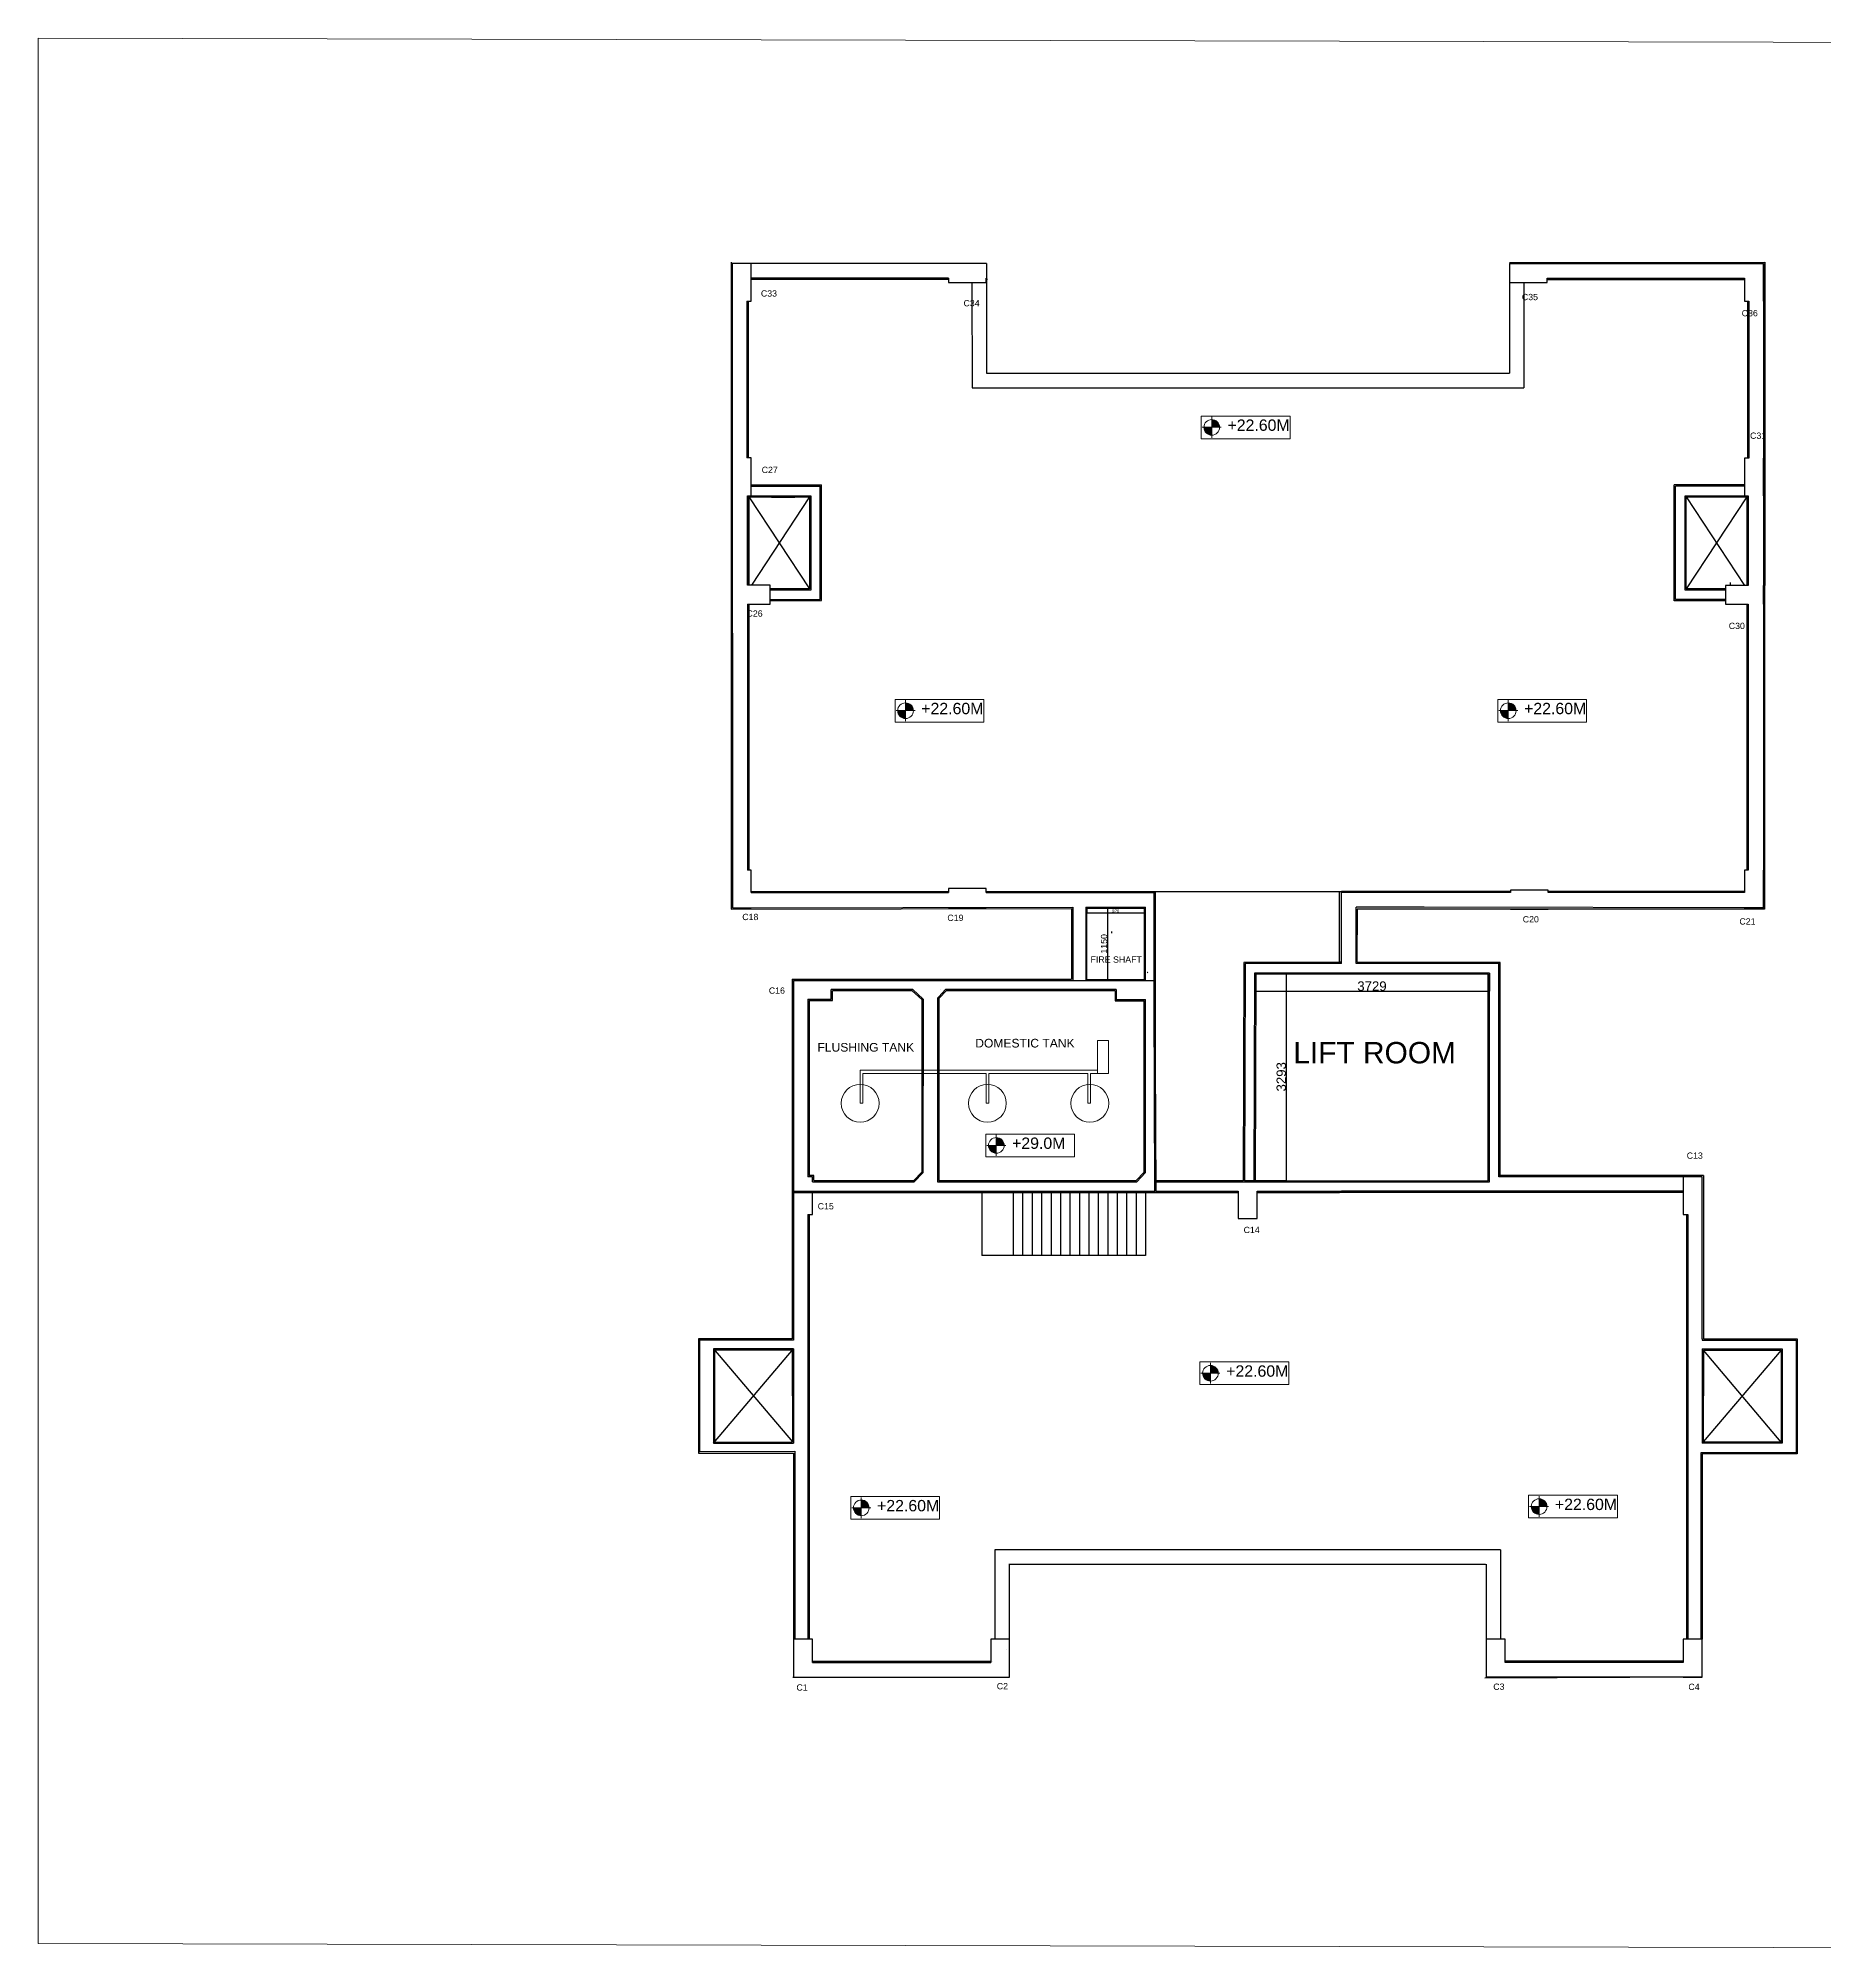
# Model space of a CAD drawing. Header units: millimetres. Extents: x -1932176 to 78768, y -1967 to 1266654.
# Drawn here: x -1835526 to -1807177, y 1112563 to 1142903 of the extents above; entities that cross this region are included whole.
import ezdxf

# ---------------------------------------------------------------- set-up
doc = ezdxf.new("R2010")
doc.units = ezdxf.units.MM
for name, color, linetype, lineweight in [('beam', 50, 'Continuous', 25), ('DOOR', 7, 'Continuous', 20), ('LEVEL', 252, 'Continuous', 13), ('SHEET', 7, 'Continuous', 13), ('text', 252, 'Continuous', 5)]:
    doc.layers.add(name, color=color, linetype=linetype, lineweight=lineweight)
doc.layers.add('column', color=7, linetype='Continuous')
doc.styles.get("Standard").update_dxf_attribs({"font": 'arial.ttf'})
doc.dimstyles.new('ISO-25', dxfattribs={"dimtxt": 150, "dimasz": 2.5, "dimexe": 1.25, "dimexo": 0.625, "dimtad": 1, "dimtxsty": 'Standard', "dimcen": 2.5, "dimadec": 0, "dimazin": 0, "dimtfac": 1, "dimtmove": 0, "dimatfit": 3, "dimfxl": 1, "dimarcsym": 0})

# ---------------------------------------------------------------- blocks, each defined once
blk = doc.blocks.new('*D518')
at = {"color": 0, "lineweight": -2, "ltscale": 30, "transparency": 16777216}
for p, q in [((-1818889, 1129097), (-1818889, 1129023)), ((-1818887, 1129024), (-1817972, 1129024)), ((-1817969, 1129097), (-1817969, 1129023))]:
    blk.add_line(p, q, dxfattribs=at)
at = {"color": 0, "ltscale": 30, "transparency": 16777216}
for points in [[(-1818887, 1129025), (-1818887, 1129024), (-1818889, 1129024)], [(-1817972, 1129025), (-1817972, 1129024), (-1817969, 1129024)]]:
    blk.add_solid(points, dxfattribs=at)
at = {"layer": 'Defpoints', "color": 0, "ltscale": 30, "transparency": 16777216}
for p in [(-1818889, 1129098), (-1817969, 1129098), (-1817969, 1129024)]:
    blk.add_point(p, dxfattribs=at)
at = {"color": 0, "ltscale": 30, "transparency": 16777216, "insert": (-1818429, 1129051), "char_height": 50, "attachment_point": 5, "rotation": 359.9945}
blk.add_mtext('920', dxfattribs=at)
blk = doc.blocks.new('*D519')
at = {"color": 0, "lineweight": -2, "ltscale": 30, "transparency": 16777216}
for p, q in [((-1818889, 1129098), (-1818560, 1129098)), ((-1818561, 1129095), (-1818561, 1127964)), ((-1818889, 1127961), (-1818560, 1127961))]:
    blk.add_line(p, q, dxfattribs=at)
at = {"color": 0, "ltscale": 30, "transparency": 16777216}
for points in [[(-1818562, 1129095), (-1818561, 1129095), (-1818561, 1129098)], [(-1818562, 1127964), (-1818561, 1127964), (-1818561, 1127961)]]:
    blk.add_solid(points, dxfattribs=at)
at = {"layer": 'Defpoints', "color": 0, "ltscale": 30, "transparency": 16777216}
for p in [(-1818889, 1129098), (-1818889, 1127961), (-1818561, 1127961)]:
    blk.add_point(p, dxfattribs=at)
at = {"color": 0, "ltscale": 30, "transparency": 16777216, "insert": (-1818613, 1128529), "char_height": 100, "attachment_point": 5, "rotation": 90}
blk.add_mtext('1150', dxfattribs=at)
blk = doc.blocks.new('*D520')
at = {"color": 0, "lineweight": -2, "ltscale": 30, "transparency": 16777216}
for p, q in [((-1816227, 1128066), (-1816227, 1127778)), ((-1812497, 1128065), (-1812497, 1127778)), ((-1816224, 1127779), (-1812500, 1127779))]:
    blk.add_line(p, q, dxfattribs=at)
at = {"color": 0, "ltscale": 30, "transparency": 16777216}
for points in [[(-1816224, 1127780), (-1816224, 1127779), (-1816227, 1127779)], [(-1812500, 1127780), (-1812500, 1127779), (-1812497, 1127779)]]:
    blk.add_solid(points, dxfattribs=at)
at = {"layer": 'Defpoints', "color": 0, "ltscale": 30, "transparency": 16777216}
for p in [(-1816227, 1128066), (-1812497, 1128066), (-1812497, 1127779)]:
    blk.add_point(p, dxfattribs=at)
at = {"color": 0, "ltscale": 30, "transparency": 16777216, "insert": (-1814362, 1127857), "char_height": 150, "attachment_point": 5}
blk.add_mtext('3729', dxfattribs=at)
blk = doc.blocks.new('*D521')
at = {"color": 0, "lineweight": -2, "ltscale": 30, "transparency": 16777216}
for p, q in [((-1816226, 1128066), (-1815721, 1128066)), ((-1815723, 1128063), (-1815723, 1124775)), ((-1816233, 1124772), (-1815721, 1124772))]:
    blk.add_line(p, q, dxfattribs=at)
at = {"color": 0, "ltscale": 30, "transparency": 16777216}
for points in [[(-1815723, 1128063), (-1815722, 1128063), (-1815723, 1128066)], [(-1815723, 1124775), (-1815722, 1124775), (-1815723, 1124772)]]:
    blk.add_solid(points, dxfattribs=at)
at = {"layer": 'Defpoints', "color": 0, "ltscale": 30, "transparency": 16777216}
for p in [(-1816227, 1128066), (-1816234, 1124772), (-1815723, 1124772)]:
    blk.add_point(p, dxfattribs=at)
at = {"color": 0, "ltscale": 30, "transparency": 16777216, "insert": (-1815800, 1126419), "char_height": 150, "attachment_point": 5, "rotation": 90}
blk.add_mtext('3293', dxfattribs=at)

msp = doc.modelspace()

# ---------------------------------------------------------------- hatches: boundary and pattern name
at = {"layer": 'LEVEL'}
h = msp.add_hatch(color=7, dxfattribs=at)
h.dxf.hatch_style = 1
h.paths.add_polyline_path([(-1816904.26724, 1136727.6684), (-1817028.49642, 1136727.6684, 0.0015394316), (-1817028.49877, 1136726.90342, 0.4142135624), (-1816904.26724, 1136602.67189)])
h.paths.add_polyline_path([(-1816904.26724, 1136851.13496), (-1816904.26724, 1136727.6684), (-1816780.03806, 1136727.6684, 0.4124111554)])
h = msp.add_hatch(color=7, dxfattribs=at)
h.dxf.hatch_style = 1
h.paths.add_polyline_path([(-1821763.78629, 1132230.48192), (-1821888.01547, 1132230.48192, 0.0015394316), (-1821888.01782, 1132229.71694, 0.4142135624), (-1821763.78629, 1132105.4854)])
h.paths.add_polyline_path([(-1821763.78629, 1132353.94848), (-1821763.78629, 1132230.48192), (-1821639.55711, 1132230.48192, 0.4124111554)])
h = msp.add_hatch(color=7, dxfattribs=at)
h.dxf.hatch_style = 1
h.paths.add_polyline_path([(-1812198.20514, 1132230.48192), (-1812322.43432, 1132230.48192, 0.0015394316), (-1812322.43667, 1132229.71694, 0.4142135624), (-1812198.20514, 1132105.4854)])
h.paths.add_polyline_path([(-1812198.20514, 1132353.94848), (-1812198.20514, 1132230.48192), (-1812073.97596, 1132230.48192, 0.4124111554)])
h = msp.add_hatch(color=7, dxfattribs=at)
h.dxf.hatch_style = 1
h.paths.add_polyline_path([(-1820322.6356, 1125331.09027), (-1820446.86478, 1125331.09027, 0.0015394316), (-1820446.86714, 1125330.32529, 0.4142135624), (-1820322.6356, 1125206.09375)])
h.paths.add_polyline_path([(-1820322.6356, 1125454.55683), (-1820322.6356, 1125331.09027), (-1820198.40642, 1125331.09027, 0.4124111554)])
h = msp.add_hatch(color=7, dxfattribs=at)
h.dxf.hatch_style = 1
h.paths.add_polyline_path([(-1816924.84152, 1121715.14537), (-1817049.0707, 1121715.14537, 0.0015394316), (-1817049.07305, 1121714.38039, 0.4142135624), (-1816924.84152, 1121590.14886)])
h.paths.add_polyline_path([(-1816924.84152, 1121838.61193), (-1816924.84152, 1121715.14537), (-1816800.61234, 1121715.14537, 0.4124111554)])
h = msp.add_hatch(color=7, dxfattribs=at)
h.dxf.hatch_style = 1
h.paths.add_polyline_path([(-1822465.2651, 1119578.39283), (-1822589.49428, 1119578.39283, 0.0015394316), (-1822589.49664, 1119577.62785, 0.4142135624), (-1822465.2651, 1119453.39631)])
h.paths.add_polyline_path([(-1822465.2651, 1119701.85939), (-1822465.2651, 1119578.39283), (-1822341.03592, 1119578.39283, 0.4124111554)])
h = msp.add_hatch(color=7, dxfattribs=at)
h.dxf.hatch_style = 1
h.paths.add_polyline_path([(-1811708.96441, 1119598.82786), (-1811833.19359, 1119598.82786, 0.0015394316), (-1811833.19594, 1119598.06288, 0.4142135624), (-1811708.96441, 1119473.83135)])
h.paths.add_polyline_path([(-1811708.96441, 1119722.29442), (-1811708.96441, 1119598.82786), (-1811584.73522, 1119598.82786, 0.4124111554)])

# ---------------------------------------------------------------- linework, layer by layer
at = {"linetype": 'ByBlock', "transparency": 33554687}
for p, q in [((-1824532.85356, 1139347.7005), (-1824531.46655, 1129078.50891)), ((-1820481.2757, 1139325.55357), (-1824512.85356, 1139328.85252)), ((-1824512.85356, 1139328.85252), (-1824512.50102, 1136728.63609)), ((-1812181.46655, 1139325.55373), (-1808150.07954, 1139328.85252)), ((-1812178.49037, 1139345.36355), (-1808130.07954, 1139347.7005)), ((-1808150.07954, 1139328.85252), (-1808150.43208, 1136728.60218)), ((-1808130.07954, 1139347.7005), (-1808131.46655, 1129078.50891)), ((-1821081.46655, 1139092.32235), (-1824212.85356, 1139092.32235)), ((-1821081.46655, 1139072.32235), (-1824212.85356, 1139072.32235)), ((-1820481.46655, 1139092.32235), (-1820481.16538, 1139092.32235)), ((-1820461.46655, 1139072.32235), (-1820481.46655, 1139072.32235)), ((-1811581.46655, 1139092.32235), (-1808449.95685, 1139092.32235)), ((-1811581.46655, 1139072.32235), (-1808449.95685, 1139072.32235)), ((-1824281.46655, 1138728.85252), (-1824281.46655, 1136242.32235)), ((-1808401.46655, 1138729.0979), (-1808401.46655, 1136240.14473)), ((-1808381.51561, 1138729.0979), (-1808381.7858, 1136728.63343)), ((-1824512.50102, 1136728.63609), (-1824511.61512, 1130194.31143)), ((-1808381.46655, 1136728.63339), (-1808381.46655, 1136240.14473)), ((-1808150.43208, 1136728.60218), (-1808151.31799, 1130194.27592)), ((-1824268.74446, 1135642.32235), (-1824268.74446, 1134220.91546)), ((-1824248.74446, 1135642.32235), (-1824248.74446, 1134220.91546)), ((-1808414.18864, 1135642.32235), (-1808414.18864, 1134218.77858)), ((-1808394.18864, 1135642.32235), (-1808394.18864, 1134218.77858)), ((-1824268.74446, 1133920.91546), (-1824268.74446, 1132342.32235)), ((-1824248.74446, 1133920.91546), (-1824248.74446, 1132322.32235)), ((-1823912.13004, 1133992.32235), (-1823118.74446, 1133992.32235)), ((-1823912.13004, 1133974.91303), (-1823098.74446, 1133981.17307)), ((-1808750.81303, 1133972.32235), (-1809564.18864, 1133972.32235)), ((-1808750.81303, 1133992.32235), (-1809544.18864, 1133992.32235)), ((-1808414.18864, 1133918.77858), (-1808414.18864, 1132322.32235)), ((-1808394.18864, 1133918.77858), (-1808394.18864, 1132342.32235)), ((-1824268.74446, 1132342.32235), (-1824268.74446, 1130194.31143)), ((-1824248.74446, 1132322.32235), (-1824248.74446, 1129698.50887)), ((-1808414.18864, 1132322.32235), (-1808414.18864, 1129697.89032)), ((-1808394.18864, 1132342.32235), (-1808394.18864, 1130194.30872)), ((-1824511.61512, 1130194.31143), (-1824511.46655, 1129098.50887)), ((-1824268.74446, 1130194.31143), (-1824268.74446, 1129698.50887)), ((-1808394.18864, 1130194.30872), (-1808394.18864, 1129697.89032)), ((-1808151.31799, 1130194.27592), (-1808151.46655, 1129098.50887)), ((-1824211.46655, 1129362.32235), (-1821081.46655, 1129362.32235)), ((-1824211.46655, 1129342.32235), (-1821081.46655, 1129342.32235)), ((-1820481.46655, 1129362.32235), (-1820448.74446, 1129362.32235)), ((-1820481.46655, 1129342.32235), (-1820468.74446, 1129342.32235)), ((-1820468.74446, 1129342.32235), (-1817819.18795, 1129342.60615)), ((-1820448.74446, 1129362.32235), (-1814844.43009, 1129362.36439)), ((-1817819.05423, 1128094.13192), (-1817819.18795, 1129342.60615)), ((-1814844.71457, 1128216.32056), (-1814844.4349, 1129342.97684)), ((-1812164.019, 1129342.35125), (-1814844.44075, 1129342.97684)), ((-1812164.019, 1129362.32443), (-1814844.43596, 1129362.36439)), ((-1808451.15728, 1129362.32235), (-1811564.019, 1129362.32235)), ((-1808451.15728, 1129342.32235), (-1811564.019, 1129342.32235)), ((-1824531.46655, 1129078.50891), (-1819127.2992, 1129089.62957)), ((-1824511.46655, 1129098.50887), (-1819107.2992, 1129109.66283)), ((-1817819.19007, 1129112.32143), (-1817818.74446, 1129112.32235)), ((-1817818.74446, 1129092.32231), (-1817818.70318, 1129092.32239)), ((-1814614.57529, 1128216.26345), (-1814614.37037, 1129111.85424)), ((-1814614.37644, 1129079.64319), (-1814614.4358, 1129079.6432)), ((-1814594.63085, 1128236.25851), (-1814594.37651, 1129079.63969)), ((-1814594.63085, 1128236.25851), (-1814594.37651, 1129079.63969)), ((-1808131.46655, 1129078.50891), (-1814594.37651, 1129079.63969)), ((-1808151.46655, 1129098.50887), (-1813555.6339, 1129109.66283)), ((-1817819.00596, 1127643.4965), (-1817819.05423, 1128094.13192)), ((-1823562.276, 1127968.58441), (-1823559.9643, 1122260.50931)), ((-1823542.276, 1127948.90989), (-1823541.15012, 1125178.42995)), ((-1821812.276, 1127802.64824), (-1822942.276, 1127802.64824)), ((-1821812.276, 1127782.64824), (-1822922.276, 1127782.64824)), ((-1821659.29498, 1127782.6474), (-1821812.27611, 1127782.64824)), ((-1821649.29487, 1127802.64735), (-1821812.276, 1127802.64824)), ((-1818419.00596, 1127802.62965), (-1821128.65184, 1127802.6445)), ((-1818439.00596, 1127782.62976), (-1821120.93394, 1127782.64445)), ((-1823312.276, 1127648.90989), (-1823312.276, 1125178.42995)), ((-1823292.276, 1127628.90989), (-1823292.276, 1124852.51152)), ((-1823291.22889, 1127628.90989), (-1823292.26851, 1124852.51152)), ((-1817977.1725, 1127643.4965), (-1817977.1725, 1127643.479)), ((-1817957.1725, 1127643.4965), (-1817957.1725, 1127643.48305)), ((-1823541.15012, 1125178.42995), (-1823539.95618, 1122240.50932)), ((-1823312.276, 1125178.42995), (-1823312.276, 1124832.51152)), ((-1823240.76571, 1124752.66264), (-1821625.02711, 1124752.99086)), ((-1823220.76571, 1124772.66671), (-1821633.51544, 1124772.98914)), ((-1821256.33045, 1124753.01756), (-1818095.6641, 1124753.70576)), ((-1821236.31338, 1124772.96393), (-1818104.15449, 1124773.7019)), ((-1809122.43153, 1124832.51259), (-1812347.7692, 1124832.91646)), ((-1809100.5805, 1124853.28144), (-1812327.74047, 1124853.53195)), ((-1809100.5805, 1124853.28144), (-1809102.9688, 1122260.50931)), ((-1823540.9158, 1124601.84723), (-1817804.98931, 1124603.76686)), ((-1823540.76571, 1124583.24289), (-1820097.88033, 1124583.24289)), ((-1820097.88033, 1124583.24289), (-1816483.36125, 1124583.60567)), ((-1816183.36125, 1124583.63578), (-1814877.56414, 1124583.76684)), ((-1812375.15499, 1124583.1995), (-1814877.56414, 1124583.76684)), ((-1812395.15042, 1124603.20407), (-1814845.21892, 1124603.76463)), ((-1812327.79797, 1124603.18867), (-1812395.15042, 1124603.20407)), ((-1809422.43153, 1124582.52475), (-1812375.15499, 1124583.1995)), ((-1809422.43153, 1124602.52475), (-1812327.79797, 1124603.18867)), ((-1823312.2455, 1124232.51152), (-1823312.2455, 1120447.38899)), ((-1823292.2455, 1124232.51152), (-1823292.2455, 1117492.50795)), ((-1809370.68876, 1124232.51259), (-1809370.68876, 1117492.50795)), ((-1809350.6876, 1124232.51259), (-1809350.6876, 1122252.50835)), ((-1809122.96879, 1122260.50932), (-1809122.97692, 1122240.50932)), ((-1823539.90013, 1122102.56403), (-1824812.33696, 1122102.50579)), ((-1824812.33696, 1122102.50579), (-1824812.33586, 1120602.50726)), ((-1823539.89197, 1122082.50793), (-1824812.33587, 1122082.50579)), ((-1824792.33696, 1122102.50581), (-1824792.33586, 1120602.50727)), ((-1823559.892, 1122082.57428), (-1823559.29886, 1120623.01647)), ((-1823539.90013, 1122102.57537), (-1823539.70191, 1120603.02444)), ((-1823312.30092, 1122082.50835), (-1823312.2455, 1122082.50835)), ((-1809350.6876, 1122252.50835), (-1809350.68751, 1120453.02461)), ((-1809350.63218, 1122082.50835), (-1809350.6876, 1122082.50835)), ((-1809123.57314, 1122102.56455), (-1809123.64237, 1120603.0246)), ((-1809123.03297, 1122102.57537), (-1809123.03297, 1122102.56453)), ((-1809123.03297, 1122102.56453), (-1807850.59614, 1122102.50579)), ((-1809103.0411, 1122082.57428), (-1809103.63424, 1120623.01647)), ((-1809103.0411, 1122082.56102), (-1807870.59615, 1122082.50688)), ((-1807870.59615, 1122082.50688), (-1807870.59647, 1120602.51538)), ((-1807850.59614, 1122102.50579), (-1807850.59724, 1120602.50726)), ((-1825050.33562, 1120447.38899), (-1823539.68133, 1120447.38899)), ((-1825030.33563, 1120472.5071), (-1823519.68494, 1120474.63448)), ((-1824812.34399, 1120622.50725), (-1823556.2647, 1120623.01771)), ((-1824812.33586, 1120602.50726), (-1823539.29073, 1120603.0246)), ((-1823539.68133, 1120447.38899), (-1823539.29073, 1117492.50795)), ((-1823519.68494, 1120474.63448), (-1823519.29073, 1117492.5106)), ((-1809350.68751, 1120453.02461), (-1809350.68738, 1117492.50795)), ((-1807612.59748, 1120452.50709), (-1809143.58395, 1120452.96294)), ((-1807850.59724, 1120602.50726), (-1809123.64237, 1120603.0246)), ((-1807870.59722, 1120622.51538), (-1809103.63424, 1120623.01647)), ((-1807612.59748, 1120432.50727), (-1809123.57576, 1120431.91909)), ((-1823240.76571, 1117142.50835), (-1820410.80924, 1117142.50835)), ((-1823240.76571, 1117122.50835), (-1820410.73279, 1117122.50835)), ((-1820410.73279, 1117122.50835), (-1820410.73278, 1117122.50023)), ((-1820410.73279, 1117122.50835), (-1820410.73278, 1117122.50023)), ((-1820390.73278, 1117142.50835), (-1820390.74091, 1117142.50835)), ((-1820390.73278, 1117142.50835), (-1820390.74091, 1117142.50835)), ((-1820165.16295, 1117321.99983), (-1820165.10497, 1117321.99983)), ((-1812550.78588, 1117122.50835), (-1812549.37145, 1117122.50835)), ((-1812549.37145, 1117122.50835), (-1812549.37145, 1117122.50023)), ((-1809422.43153, 1117142.48304), (-1812250.78588, 1117142.50724)), ((-1809422.43153, 1117122.50835), (-1812250.78588, 1117122.50835)), ((-1823540.76571, 1116892.50795), (-1820112.14722, 1116892.50795)), ((-1820390.63931, 1116892.50795), (-1820390.63928, 1116892.4172)), ((-1820390.63931, 1116892.50795), (-1820390.63928, 1116892.4172)), ((-1809122.43153, 1116892.50795), (-1812570.61675, 1116872.50795)), ((-1809122.43153, 1116892.50795), (-1812550.78588, 1116892.50795)), ((-1812529.27798, 1116892.50795), (-1812529.27794, 1116892.4172))]:
    msp.add_line(p, q, dxfattribs=at)
at = {"color": 2}
for p, q in [((-1824212.97625, 1139328.60714), (-1824212.85356, 1139328.85252)), ((-1824512.85356, 1138728.85252), (-1824512.77223, 1138729.01517)), ((-1809122.5587, 1124232.76693), (-1809122.43153, 1124232.51259))]:
    msp.add_line(p, q, dxfattribs=at)
at = {"ltscale": 30}
for p, q in [((-1820481.2757, 1139325.55357), (-1820480.45241, 1137585.05484)), ((-1812181.46655, 1139325.55373), (-1812181.46655, 1137585.05484)), ((-1811581.46655, 1139344.95728), (-1811581.46655, 1139345.36355)), ((-1820710.88823, 1139025.55373), (-1820708.73001, 1137355.05484)), ((-1811951.38556, 1139025.55373), (-1811950.93457, 1137355.05484)), ((-1824261.46655, 1138728.85252), (-1824261.46655, 1136242.32235)), ((-1820480.45241, 1137585.05484), (-1812181.46655, 1137585.05484)), ((-1820708.73001, 1137355.05484), (-1811950.93457, 1137355.05484)), ((-1824532.50251, 1136728.63609), (-1824532.49981, 1136728.63609)), ((-1808401.46925, 1136728.63609), (-1808401.46655, 1136728.63609)), ((-1824248.74446, 1135622.32235), (-1823288.74446, 1134162.32235)), ((-1824212.35374, 1135812.32235), (-1823098.74446, 1135812.32235)), ((-1824212.35374, 1135792.32235), (-1823118.74446, 1135792.32235)), ((-1823288.74446, 1135622.32235), (-1824210.21748, 1134220.91546)), ((-1823118.74446, 1133992.32235), (-1823118.74446, 1135792.32235)), ((-1823098.74446, 1133981.17307), (-1823098.74446, 1135812.32235)), ((-1808450.57965, 1135812.32235), (-1809564.18864, 1135812.32235)), ((-1809564.18864, 1133972.32235), (-1809564.18864, 1135812.32235)), ((-1808450.57965, 1135792.32235), (-1809544.18864, 1135792.32235)), ((-1809544.18864, 1133992.32235), (-1809544.18864, 1135792.32235)), ((-1809374.18864, 1135622.32235), (-1808451.31054, 1134218.77858)), ((-1808414.18864, 1135622.32235), (-1809374.18864, 1134162.32235)), ((-1808450.57965, 1135792.32235), (-1809144.9349, 1135792.32235)), ((-1824532.50251, 1130194.31143), (-1824531.61726, 1130194.31143)), ((-1808414.19134, 1130194.31143), (-1808414.18864, 1130194.31143)), ((-1817799.19007, 1128094.13192), (-1817799.19007, 1129362.32449)), ((-1814876.29168, 1128236.3284), (-1814876.01226, 1129362.36416)), ((-1814594.37651, 1129079.63969), (-1814594.37651, 1128669.63969)), ((-1817796.21095, 1126664.55446), (-1817799.19007, 1128094.13192)), ((-1816396.29659, 1128235.38242), (-1816404.03831, 1124770.1916)), ((-1814876.29664, 1128236.3284), (-1816396.29659, 1128235.38242)), ((-1816376.29664, 1128216.3284), (-1816384.03836, 1124770.14667)), ((-1814876.29664, 1128216.3284), (-1816376.29664, 1128216.3284)), ((-1816226.63323, 1128066.3284), (-1816234.03874, 1124769.8097)), ((-1814876.29664, 1128066.3284), (-1816226.63323, 1128066.3284)), ((-1816206.67811, 1128046.3284), (-1816214.03879, 1124769.76477)), ((-1814876.29664, 1128046.3284), (-1816206.67811, 1128046.3284)), ((-1812517.3669, 1128045.74303), (-1814876.33883, 1128046.3284)), ((-1812497.36439, 1128065.73807), (-1814876.33386, 1128066.3284)), ((-1814844.71457, 1128216.32056), (-1814876.29664, 1128216.3284)), ((-1814844.7096, 1128236.32056), (-1814876.29168, 1128236.3284)), ((-1812327.34561, 1128215.69588), (-1814614.57529, 1128216.26345)), ((-1812327.34065, 1128235.69588), (-1814594.63085, 1128236.25851)), ((-1812517.7771, 1124769.79665), (-1812517.3669, 1128045.74303)), ((-1812497.77962, 1124749.66646), (-1812497.36439, 1128065.73807)), ((-1812347.7692, 1124832.91646), (-1812347.34561, 1128215.69839)), ((-1812327.74089, 1124833.19225), (-1812326.89656, 1128235.69577)), ((-1821659.29498, 1127782.6474), (-1821506.31461, 1127643.94625)), ((-1821649.29487, 1127802.64735), (-1821486.31456, 1127652.80954)), ((-1821237.00515, 1127687.88363), (-1821128.65184, 1127802.6445)), ((-1821222.4022, 1127674.21784), (-1821120.93394, 1127782.64445)), ((-1821506.31461, 1127643.94625), (-1821506.32962, 1124904.63068)), ((-1821486.31456, 1127652.80954), (-1821486.32966, 1124896.54732)), ((-1821256.31449, 1127667.25012), (-1821256.33045, 1124753.01756)), ((-1821237.00515, 1127687.88363), (-1821256.31449, 1127667.25012)), ((-1821233.84137, 1127661.9942), (-1821236.31338, 1124772.96393)), ((-1821222.4022, 1127674.21784), (-1821233.84137, 1127661.9942)), ((-1823561.15412, 1125178.42995), (-1823561.14602, 1125178.42995)), ((-1821633.51544, 1124772.98914), (-1821506.32962, 1124904.63068)), ((-1821625.02711, 1124752.99086), (-1821486.32966, 1124896.54732)), ((-1818104.15449, 1124773.7019), (-1817975.17833, 1124907.1965)), ((-1818095.6641, 1124753.70576), (-1817955.17837, 1124899.11314)), ((-1823312.2455, 1120447.38899), (-1823312.2455, 1117492.50795)), ((-1809143.58395, 1120452.96294), (-1809142.43153, 1117492.50017)), ((-1809123.57599, 1120432.50727), (-1809122.43153, 1117492.50795)), ((-1820342.14722, 1117492.50795), (-1820342.14722, 1118915.79981)), ((-1820342.14722, 1118915.79981), (-1812320.73846, 1118915.79981)), ((-1820122.26032, 1118682.50795), (-1812560.85156, 1118682.50795)), ((-1820112.14722, 1116892.50795), (-1820112.14722, 1118682.50795)), ((-1812550.73846, 1118682.50795), (-1812550.73846, 1116892.50795)), ((-1812320.73846, 1118911.08574), (-1812320.73846, 1117492.50795))]:
    msp.add_line(p, q, dxfattribs=at)
at = {"color": 252, "ltscale": 30}
for p, q in [((-1808150.07954, 1139328.85252), (-1808150.07954, 1138348.85252)), ((-1823890.77161, 1135616.79249), (-1823517.9982, 1135616.79249)), ((-1808779.68028, 1135625.3547), (-1809144.65503, 1135624.80996)), ((-1808676.17041, 1134265.91408), (-1808676.17041, 1134218.77858)), ((-1818495.05193, 1128726.10427), (-1818495.05193, 1128701.10427)), ((-1812327.38284, 1128065.69589), (-1812347.3644, 1128065.70084)), ((-1812517.77962, 1124749.66897), (-1812517.77962, 1124749.68041)), ((-1820554.94901, 1124583.45797), (-1820554.94901, 1123583.45797)), ((-1820054.94901, 1124583.45797), (-1820054.94901, 1123583.45797)), ((-1819904.94901, 1124583.45797), (-1819904.94901, 1123583.45797)), ((-1819754.94901, 1124583.45797), (-1819754.94901, 1123583.45797)), ((-1819604.94901, 1124583.45797), (-1819604.94901, 1123583.45797)), ((-1819454.94901, 1124583.45797), (-1819454.94901, 1123583.45797)), ((-1819304.94901, 1124583.45797), (-1819304.94901, 1123583.45797)), ((-1819154.94901, 1124583.45797), (-1819154.94901, 1123583.45797)), ((-1819004.94901, 1124583.45797), (-1819004.94901, 1123583.45797)), ((-1818854.94901, 1124583.45797), (-1818854.94901, 1123583.45797)), ((-1818704.94901, 1124583.45797), (-1818704.94901, 1123583.45797)), ((-1818554.94901, 1124583.45797), (-1818554.94901, 1123583.45797)), ((-1818404.94901, 1124583.45797), (-1818404.94901, 1123583.45797)), ((-1818254.94901, 1124583.45797), (-1818254.94901, 1123583.45797)), ((-1818104.94901, 1124583.45797), (-1818104.94901, 1123583.45797)), ((-1817954.94901, 1124583.45797), (-1817954.94901, 1123583.45797)), ((-1812497.79796, 1124603.20996), (-1812497.79796, 1124603.22755)), ((-1817954.94901, 1123583.45797), (-1820554.94901, 1123583.45797))]:
    msp.add_line(p, q, dxfattribs=at)
at = {"transparency": 16777216}
for p, q in [((-1823517.9982, 1135642.32235), (-1823517.9982, 1135644.27362)), ((-1809144.9349, 1135642.32235), (-1809144.9349, 1135644.27362)), ((-1819127.2992, 1129109.66283), (-1819127.2992, 1129109.62155)), ((-1819127.2992, 1129089.62957), (-1819127.2992, 1127968.90931)), ((-1819107.2992, 1129109.66283), (-1819107.2992, 1127948.90989)), ((-1818901.19018, 1129110.08823), (-1817957.77961, 1129109.91061)), ((-1818901.19018, 1129110.08823), (-1818900.80998, 1128453.87712)), ((-1818889.19018, 1129097.91056), (-1818889.25194, 1128453.87712)), ((-1818889.19018, 1129097.91056), (-1817969.19019, 1129097.91061)), ((-1817969.19042, 1128110.59923), (-1817969.19031, 1129097.91061)), ((-1817957.19042, 1128109.32813), (-1817957.19031, 1129109.91061)), ((-1813535.6339, 1129109.66283), (-1814614.37037, 1129111.85424)), ((-1818900.80998, 1128453.87712), (-1818900.51746, 1127949.0048)), ((-1818889.25194, 1128453.87712), (-1818889.2992, 1127961.01137)), ((-1817969.19043, 1127960.92318), (-1817969.19042, 1128110.59923)), ((-1817957.19043, 1127948.92201), (-1817957.19042, 1128109.32813)), ((-1823562.276, 1127968.58441), (-1819127.2992, 1127968.90931)), ((-1823542.276, 1127948.90989), (-1819107.2992, 1127948.90989)), ((-1821209.27369, 1127802.64494), (-1821209.27368, 1127802.64824)), ((-1820909.27308, 1127802.64329), (-1820909.27307, 1127802.64824)), ((-1820609.27248, 1127802.64165), (-1820609.27246, 1127802.64824)), ((-1820309.27187, 1127802.64001), (-1820309.27185, 1127802.64824)), ((-1820009.27138, 1127802.63836), (-1820009.27136, 1127802.64824)), ((-1819709.27065, 1127802.63672), (-1819709.27063, 1127802.64824)), ((-1819115.53094, 1127949.0048), (-1817819.03867, 1127948.9368)), ((-1818889.2992, 1127961.01137), (-1817969.19031, 1127960.92306)), ((-1817975.2993, 1124907.0713), (-1817977.15881, 1127623.4965)), ((-1817955.17837, 1124899.11314), (-1817957.1725, 1127643.48305)), ((-1817805.02507, 1124603.76684), (-1817819.00596, 1127643.4965)), ((-1817786.12706, 1124583.47492), (-1817796.21095, 1126664.55446)), ((-1809122.9769, 1122260.50932), (-1809122.43153, 1124832.51259)), ((-1823559.9643, 1122260.50931), (-1825050.33695, 1122260.50821)), ((-1825050.33695, 1122260.50834), (-1825050.33562, 1120452.50835)), ((-1823539.9562, 1122260.50932), (-1823539.96431, 1122260.50932)), ((-1809102.9688, 1122260.50931), (-1807612.59615, 1122260.50821)), ((-1807612.59615, 1122260.50834), (-1807612.59748, 1120452.50835)), ((-1823539.95618, 1122240.50932), (-1825030.33695, 1122240.50835)), ((-1825030.33695, 1122240.50835), (-1825030.33563, 1120472.5071)), ((-1824812.33696, 1122090.50579), (-1824812.33707, 1122090.50579)), ((-1824812.33696, 1122102.50579), (-1823556.2647, 1120623.01771)), ((-1824812.33586, 1120602.50726), (-1823539.90013, 1122102.57537)), ((-1824800.33696, 1122102.50592), (-1824800.33696, 1122102.5058)), ((-1823542.6945, 1122102.50835), (-1823542.6945, 1122102.57537)), ((-1809122.97692, 1122240.50932), (-1807632.59615, 1122240.50835)), ((-1809120.2386, 1122102.50835), (-1809120.2386, 1122102.57537)), ((-1807870.59615, 1122082.50688), (-1809103.63424, 1120623.01647)), ((-1807870.59722, 1120622.51538), (-1809103.0411, 1122082.57428)), ((-1807862.59614, 1122102.50592), (-1807862.59614, 1122102.5058)), ((-1807850.59614, 1122090.50579), (-1807850.59603, 1122090.50579)), ((-1807632.59615, 1122240.50835), (-1807632.59748, 1120452.50836)), ((-1825050.33562, 1120452.50835), (-1825050.33562, 1120447.38899)), ((-1807632.59748, 1120452.50835), (-1807632.59748, 1120432.50727)), ((-1807612.59748, 1120452.50835), (-1807612.59748, 1120432.50727))]:
    msp.add_line(p, q, dxfattribs=at)
for p, q in [((-1817787.04685, 1124773.29847), (-1816404.03342, 1124772.37936)), ((-1817786.95021, 1124753.35455), (-1812497.77962, 1124749.66646)), ((-1816384.03338, 1124772.36607), (-1816234.03322, 1124772.26638)), ((-1816214.0332, 1124772.25309), (-1812517.7771, 1124769.79665)), ((-1817786.22538, 1124603.76683), (-1816483.36125, 1124603.76585)), ((-1816183.36125, 1124603.76563), (-1814845.41223, 1124603.76463)), ((-1814845.60555, 1124603.76463), (-1814845.21892, 1124603.76463))]:
    msp.add_line(p, q)
for points in [[(-1824281.46655, 1138728.85252), (-1824212.85356, 1138728.85252), (-1824212.85356, 1139328.85252), (-1824512.85356, 1139328.85252), (-1824512.85356, 1138728.85252), (-1824512.77221, 1138728.85252)], [(-1821081.46655, 1139092.32235), (-1821081.46655, 1139025.55373), (-1820481.46655, 1139025.55373), (-1820481.46655, 1139092.32235)], [(-1812181.46655, 1139092.32235), (-1812181.46655, 1139025.55373), (-1811581.46655, 1139025.55373), (-1811581.46655, 1139092.32235)], [(-1808449.95685, 1139092.32235), (-1808449.95685, 1138729.0979), (-1808381.51561, 1138729.0979)], [(-1824268.74446, 1135642.32235), (-1824212.35374, 1135642.32235), (-1824212.35374, 1136242.32235), (-1824281.46655, 1136242.32235)], [(-1824268.74446, 1133920.91546), (-1823912.13004, 1133920.91546), (-1823912.13004, 1134220.91546), (-1824268.74446, 1134220.91546)], [(-1808394.18864, 1134218.77858), (-1808750.81303, 1134218.77858), (-1808750.81303, 1133918.77858), (-1808394.18864, 1133918.77858)], [(-1824211.46655, 1129342.32235), (-1824211.46655, 1129698.50887), (-1824268.74446, 1129698.50887)], [(-1808394.18864, 1129697.89032), (-1808451.15728, 1129697.89032), (-1808451.15728, 1129342.32235)], [(-1820481.46655, 1129342.32235), (-1820481.46655, 1129406.86189), (-1821081.46655, 1129406.86189), (-1821081.46655, 1129342.32235)], [(-1811564.019, 1129342.32235), (-1811564.019, 1129379.1935), (-1812164.019, 1129379.1935), (-1812164.019, 1129342.35125)], [(-1823312.276, 1127648.90989), (-1822942.276, 1127648.90989), (-1822942.276, 1127802.64824)], [(-1823292.276, 1127628.90989), (-1822922.276, 1127628.90989), (-1822922.276, 1127782.64824)], [(-1818439.00596, 1127782.62976), (-1818439.00596, 1127623.4965), (-1817977.15881, 1127623.4965)], [(-1818419.00596, 1127802.62965), (-1818419.00596, 1127643.4965), (-1817957.1725, 1127643.4965)], [(-1809122.55875, 1124232.51259), (-1809122.43153, 1124232.51259), (-1809122.43153, 1124832.51259), (-1809422.43153, 1124832.51259), (-1809422.43153, 1124232.51259), (-1809350.6876, 1124232.51259)], [(-1823312.2455, 1124232.51152), (-1823240.76571, 1124232.51152), (-1823240.76571, 1124601.9692)], [(-1816483.36125, 1124603.76585), (-1816483.36125, 1124169.69872), (-1816183.36125, 1124169.69872), (-1816183.36125, 1124603.76563)], [(-1823240.76571, 1117122.50835), (-1823240.76571, 1117492.50795), (-1823540.76571, 1117492.50795), (-1823540.76571, 1116892.50795)], [(-1820112.14722, 1117122.50835), (-1820112.14722, 1117492.50795), (-1820412.14722, 1117492.50795), (-1820410.73279, 1117122.50835)], [(-1812250.78588, 1117122.50835), (-1812250.78588, 1117492.50795), (-1812550.78588, 1117492.50795), (-1812550.78588, 1117122.50835)], [(-1809122.43153, 1116892.50795), (-1809122.43153, 1117492.50795), (-1809422.43153, 1117492.50795), (-1809422.43153, 1117122.50835)]]:
    msp.add_lwpolyline(points)
at = {"color": 2}
for points in [[(-1820481.46655, 1139325.55373), (-1821081.46655, 1139325.55373)], [(-1811581.46655, 1139325.55373), (-1812181.46655, 1139325.55373)], [(-1808150.16086, 1138729.0979), (-1808149.95685, 1138729.0979), (-1808149.95685, 1139329.0979), (-1808449.95685, 1139329.0979), (-1808449.95685, 1139328.60714)], [(-1824512.35374, 1136242.32235), (-1824512.35374, 1135642.32235)], [(-1824512.13004, 1134220.91546), (-1824512.13004, 1133920.91546), (-1824512.12036, 1133920.91546)], [(-1808150.81303, 1133918.77858), (-1808150.81303, 1134218.77858)], [(-1824511.46655, 1129698.50887), (-1824511.46655, 1129098.50887), (-1824211.46655, 1129098.50887), (-1824211.46655, 1129099.12806)], [(-1808451.15728, 1129099.12742), (-1808451.15728, 1129097.89032), (-1808151.15728, 1129097.89032), (-1808151.15728, 1129697.89032), (-1808151.38529, 1129697.89032)], [(-1821081.46655, 1129106.86189), (-1820481.46655, 1129106.86189)], [(-1812164.019, 1129079.21446), (-1812164.019, 1129079.1935), (-1811564.019, 1129079.1935)], [(-1822942.276, 1127948.90989), (-1823542.276, 1127948.90989), (-1823542.276, 1127648.90989), (-1823542.15409, 1127648.90989)], [(-1823540.76571, 1124832.51152), (-1823540.76571, 1124232.51152)], [(-1823240.76571, 1124752.66264), (-1823240.76571, 1124832.51152), (-1823312.276, 1124832.51152)], [(-1823220.76571, 1124772.66671), (-1823220.76571, 1124852.51152), (-1823292.276, 1124852.51152)], [(-1823220.76571, 1124752.66264), (-1823220.76571, 1124752.66671)], [(-1823540.76571, 1116892.50795), (-1823240.76571, 1116892.50795)], [(-1820412.14722, 1116892.50795), (-1820412.14722, 1116892.50795), (-1820112.14722, 1116892.50795)], [(-1812550.78588, 1116892.50795), (-1812550.78588, 1116892.50795), (-1812250.78588, 1116892.50795)], [(-1809422.43153, 1116892.50795), (-1809422.43153, 1116892.50795), (-1809122.43153, 1116892.50795)]]:
    msp.add_lwpolyline(points, dxfattribs=at)
at = {"ltscale": 30}
for points in [[(-1824268.74446, 1134220.91546), (-1824268.74446, 1135642.32235), (-1823268.74446, 1135642.32235), (-1823268.74446, 1134142.32235), (-1823912.13004, 1134142.32235)], [(-1824248.74446, 1134220.91546), (-1824248.74446, 1135622.32235), (-1823288.74446, 1135622.32235), (-1823288.74446, 1134162.32235), (-1823912.13004, 1134162.32235)], [(-1808750.81303, 1134142.32235), (-1809394.18864, 1134142.32235), (-1809394.18864, 1135642.32235), (-1808394.18864, 1135642.32235), (-1808394.18864, 1134218.77858)], [(-1808750.81303, 1134162.32235), (-1809374.18864, 1134162.32235), (-1809374.18864, 1135622.32235), (-1808414.18864, 1135622.32235), (-1808414.18864, 1134218.77858)]]:
    msp.add_lwpolyline(points, dxfattribs=at)
at = {"transparency": 16777216}
msp.add_lwpolyline([(-1823550.06929, 1116892.50795), (-1820122.26032, 1116892.50795)], dxfattribs=at)
at = {"layer": 'beam', "color": 0, "linetype": 'ByBlock', "lineweight": 20, "transparency": 16777216}
msp.add_lwpolyline([(-1818716.38736, 1126470.57171), (-1818716.38736, 1126993.48934), (-1818542.74164, 1126993.48934), (-1818542.74164, 1126470.57171)], close=True, dxfattribs=at)
for points in [[(-1822483.17903, 1126470.57171), (-1822483.17903, 1126524.77195), (-1818716.38736, 1126524.77195), (-1818716.38736, 1126470.57171), (-1818829.32258, 1126470.57171)], [(-1822439.23775, 1126470.57171), (-1822439.23775, 1125998.05151), (-1822483.17903, 1125998.05151), (-1822483.17903, 1126524.77195)], [(-1820483.3988, 1126470.57171), (-1822439.23775, 1126470.57171)], [(-1820439.45751, 1126470.57171), (-1820439.45751, 1125998.05151), (-1820483.3988, 1125998.05151), (-1820483.3988, 1126470.57171)], [(-1818873.26387, 1126470.57171), (-1820439.45751, 1126470.57171)], [(-1818829.32258, 1126470.57171), (-1818829.32258, 1125998.05151), (-1818873.26387, 1125998.05151), (-1818873.26387, 1126470.57171)]]:
    msp.add_lwpolyline(points, dxfattribs=at)
for centre in [(-1822483.17903, 1125998.05151), (-1820463.97484, 1125998.05151), (-1818838.78814, 1125998.05151)]:
    msp.add_circle(centre, 300, dxfattribs=at)
at = {"layer": 'column'}
msp.add_lwpolyline([(-1808381.46655, 1136240.14473), (-1808450.57965, 1136240.14473), (-1808450.57965, 1135640.14473), (-1808394.18864, 1135640.14473)], dxfattribs=at)
at = {"layer": 'column', "color": 2}
msp.add_lwpolyline([(-1808150.57965, 1135640.14473), (-1808150.57965, 1136240.14473)], dxfattribs=at)
at = {"layer": 'DOOR'}
msp.add_arc((-1817920.25066, 1128076.13192), 6, 90, 270, dxfattribs=at)
at = {"layer": 'LEVEL'}
for p, q in [((-1816904.26724, 1136562.99754), (-1816904.26724, 1136892.33927)), ((-1817054.80969, 1136727.6684), (-1816753.72479, 1136727.6684)), ((-1821763.78629, 1132065.81105), (-1821763.78629, 1132395.15278)), ((-1812198.20514, 1132065.81105), (-1812198.20514, 1132395.15278)), ((-1821914.32874, 1132230.48192), (-1821613.24384, 1132230.48192)), ((-1812348.74759, 1132230.48192), (-1812047.66268, 1132230.48192)), ((-1820473.17806, 1125331.09027), (-1820172.09315, 1125331.09027)), ((-1820322.6356, 1125166.4194), (-1820322.6356, 1125495.76113)), ((-1817075.38397, 1121715.14537), (-1816774.29907, 1121715.14537)), ((-1816924.84152, 1121550.47451), (-1816924.84152, 1121879.81623)), ((-1822615.80755, 1119578.39283), (-1822314.72265, 1119578.39283)), ((-1822465.2651, 1119413.72196), (-1822465.2651, 1119743.06369)), ((-1811859.50686, 1119598.82786), (-1811558.42195, 1119598.82786)), ((-1811708.96441, 1119434.157), (-1811708.96441, 1119763.49873))]:
    msp.add_line(p, q, dxfattribs=at)
for points in [[(-1817071.04737, 1136905.32525), (-1815661.22627, 1136905.32525), (-1815661.22627, 1136546.98733), (-1817071.04737, 1136546.98733)], [(-1821930.56642, 1132408.13876), (-1820520.74532, 1132408.13876), (-1820520.74532, 1132049.80085), (-1821930.56642, 1132049.80085)], [(-1812364.98527, 1132408.13876), (-1810955.16416, 1132408.13876), (-1810955.16416, 1132049.80085), (-1812364.98527, 1132049.80085)], [(-1820489.41574, 1125508.74711), (-1819079.59463, 1125508.74711), (-1819079.59463, 1125150.4092), (-1820489.41574, 1125150.4092)], [(-1817091.62165, 1121892.80222), (-1815681.80055, 1121892.80222), (-1815681.80055, 1121534.4643), (-1817091.62165, 1121534.4643)], [(-1822632.04523, 1119756.04968), (-1821222.22413, 1119756.04968), (-1821222.22413, 1119397.71176), (-1822632.04523, 1119397.71176)], [(-1811875.74454, 1119776.48471), (-1810465.92343, 1119776.48471), (-1810465.92343, 1119418.14679), (-1811875.74454, 1119418.14679)]]:
    msp.add_lwpolyline(points, close=True, dxfattribs=at)
for centre in [(-1816904.26724, 1136726.90342), (-1821763.78629, 1132229.71694), (-1812198.20514, 1132229.71694), (-1820322.6356, 1125330.32529), (-1816924.84152, 1121714.38039), (-1822465.2651, 1119577.62785), (-1811708.96441, 1119598.06288)]:
    msp.add_circle(centre, 124.23154, dxfattribs=at)
at = {"layer": 'SHEET'}
msp.add_lwpolyline([(-1835526.20039, 1142902.9033), (-1791934.56961, 1142801.10055), (-1791934.56961, 1112563.43103), (-1835526.20039, 1112665.23378)], close=True, dxfattribs=at)

# ---------------------------------------------------------------- texts
at = {"color": 252}
msp.add_text('FIRE SHAFT', height=100, dxfattribs=at).set_placement((-1818827.5422, 1128229.9542))
for s, p in [('FLUSHING TANK', (-1823161.31807, 1126818.45934)), ('DOMESTIC TANK', (-1820657.44265, 1126884.0605))]:
    msp.add_text(s, height=137.302485).set_placement(p)
at = {"ltscale": 30}
msp.add_text('LIFT ROOM', height=339.462772, dxfattribs=at).set_placement((-1815610.76395, 1126632.11246))
at = {"layer": 'LEVEL'}
for s, p in [('+22.60M', (-1816654.43825, 1136671.53102)), ('+22.60M', (-1821513.9573, 1132174.34454)), ('+22.60M', (-1811948.37615, 1132174.34454)), ('+29.0M', (-1820072.80661, 1125274.95289)), ('+22.60M', (-1816675.01253, 1121659.00799)), ('+22.60M', (-1822215.43611, 1119522.25545)), ('+22.60M', (-1811459.13542, 1119542.69048))]:
    msp.add_text(s, height=180.198019, dxfattribs=at).set_placement(p)
at = {"layer": 'text', "color": 252, "true_color": 0x939598, "transparency": 16777216, "char_height": 99.743185, "attachment_point": 1}
for s, insert in [('C33', (-1824058.88091, 1138902.39734)), ('C34', (-1820843.19589, 1138747.45883)), ('C35', (-1811982.96465, 1138845.37082)), ('C36', (-1808494.71867, 1138588.67904)), ('C31', (-1808361.94491, 1136644.72337)), ('C27', (-1824046.14333, 1136101.71462)), ('C26', (-1824286.38084, 1133822.37003)), ('C30', (-1808699.99968, 1133625.32116)), ('C18', (-1824354.46611, 1129005.71771)), ('C19', (-1821099.49315, 1128992.34096)), ('C20', (-1811969.21331, 1128969.01411)), ('C21', (-1808530.55826, 1128934.69523)), ('C16', (-1823932.9289, 1127837.03891)), ('C13', (-1809367.2818, 1125217.75245)), ('C15', (-1823157.21323, 1124413.86587)), ('C14', (-1816398.64151, 1124038.08035)), ('C2', (-1820315.71158, 1116796.65501)), ('C1', (-1823493.86188, 1116776.45249)), ('C3', (-1812437.34776, 1116788.68771)), ('C4', (-1809340.67937, 1116786.19195))]:
    msp.add_mtext_dynamic_manual_height_columns(s, width=1.2192188, gutter_width=1, heights=[0], dxfattribs=dict(at, insert=insert))

# ---------------------------------------------------------------- dimensions: what is measured, and where the dimension line sits
at = {"color": 252, "ltscale": 30}
dim = msp.add_linear_dim(base=(-1818561.48269, 1127961.01137), p1=(-1818889.19018, 1129097.91056), p2=(-1818889.2992, 1127961.01137), angle=90, text='1150', dimstyle='ISO-25', override={"dimtxt": 100}, dxfattribs=at)
dim.commit()
dim.dimension.update_dxf_attribs({"geometry": '*D519', "text_midpoint": (-1818613.16499, 1128529.46096)})
dim = msp.add_aligned_dim(p1=(-1818889.19018, 1129097.91056), p2=(-1817969.19031, 1129097.82234), distance=-73.5001, dimstyle='ISO-25', override={"dimtxt": 50}, dxfattribs=at)
dim.commit()
dim.dimension.update_dxf_attribs({"geometry": '*D518', "text_midpoint": (-1818429.19479, 1129050.52)})
dim = msp.add_linear_dim(base=(-1815722.56835, 1124772.26638), p1=(-1816226.63323, 1128065.73807), p2=(-1816234.03322, 1124772.26638), angle=90, text='3293', dimstyle='ISO-25', dxfattribs=at)
dim.commit()
dim.dimension.update_dxf_attribs({"geometry": '*D521', "text_midpoint": (-1815799.83046, 1126419.00222)})
dim = msp.add_linear_dim(base=(-1812497.36439, 1127779.37548), p1=(-1816226.63323, 1128066.3284), p2=(-1812497.36439, 1128065.73807), text='3729', dimstyle='ISO-25', dxfattribs=at)
dim.commit()
dim.dimension.update_dxf_attribs({"geometry": '*D520', "text_midpoint": (-1814361.99881, 1127856.63759)})

doc.saveas('drawing.dxf')
